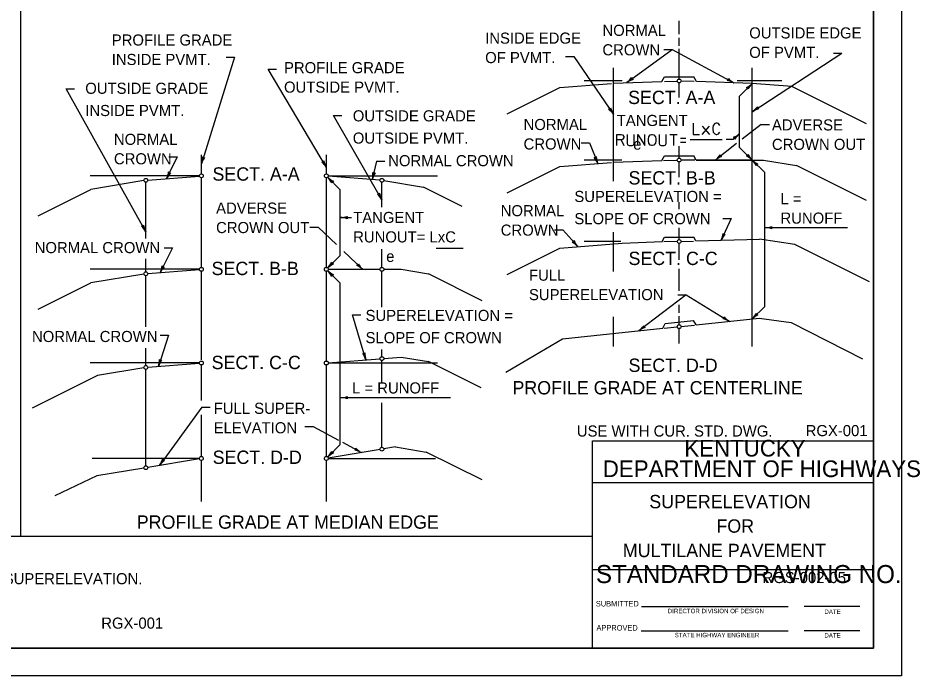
# Model space of a CAD drawing. Extents: x 1000 to 1036.3, y 1000 to 1022.
# Drawn here: x 1020.1 to 1036.33, y 1000 to 1011.84 of the extents above; entities that cross this region are included whole.
import ezdxf

# ---------------------------------------------------------------- set-up
doc = ezdxf.new("R2010")
doc.units = 0
for name, color, linetype in [('Level 1', 7, 'Continuous'), ('Level 10', 7, 'Continuous'), ('Level 11', 7, 'Continuous')]:
    doc.layers.add(name, color=color, linetype=linetype)

msp = doc.modelspace()

# ---------------------------------------------------------------- linework, layer by layer
at = {"layer": 'Level 1'}
for p, q in [((1020.142, 1021.5), (1020.142, 1002.509)), ((1031.999, 1011.556), (1031.999, 1011.793)), ((1031.999, 1011.346), (1031.999, 1011.488)), ((1031.055, 1010.682), (1031.874, 1011.28)), ((1031.724, 1011.28), (1031.874, 1011.28)), ((1031.874, 1011.28), (1032.985, 1010.677)), ((1031.999, 1010.746), (1031.999, 1011.288)), ((1023.991, 1011.138), (1023.397, 1009.219)), ((1023.841, 1011.138), (1023.991, 1011.138)), ((1029.952, 1011.149), (1030.102, 1011.149)), ((1030.102, 1011.149), (1030.816, 1010.11)), ((1033.313, 1010.157), (1034.928, 1011.211)), ((1034.778, 1011.211), (1034.928, 1011.211)), ((1025.647, 1009.154), (1024.599, 1010.926)), ((1024.599, 1010.926), (1024.749, 1010.926)), ((1030.816, 1008.906), (1030.816, 1010.947)), ((1033.312, 1009.287), (1033.312, 1010.947)), ((1031.687, 1010.7), (1031.736, 1010.787)), ((1031.736, 1010.787), (1032.262, 1010.787)), ((1032.312, 1010.7), (1032.262, 1010.787)), ((1029.851, 1010.593), (1030.781, 1010.667)), ((1030.973, 1010.711), (1030.29, 1010.711)), ((1030.816, 1010.67), (1031.687, 1010.7)), ((1031.735, 1010.702), (1031.964, 1010.71)), ((1031.999, 1010.411), (1031.999, 1010.676)), ((1032.27, 1010.702), (1032.034, 1010.71)), ((1033.312, 1010.666), (1032.312, 1010.7)), ((1033.846, 1010.711), (1033.045, 1010.711)), ((1033.087, 1010.44), (1033.312, 1010.666)), ((1034.03, 1010.609), (1033.312, 1010.666)), ((1035.372, 1009.938), (1034.03, 1010.609)), ((1022.397, 1007.996), (1020.965, 1010.57)), ((1020.965, 1010.57), (1021.115, 1010.57)), ((1028.902, 1010.119), (1029.851, 1010.593)), ((1033.087, 1009.513), (1033.087, 1010.44)), ((1025.774, 1010.091), (1025.924, 1010.091)), ((1026.647, 1008.573), (1025.774, 1010.091)), ((1033.472, 1009.929), (1033.13, 1009.662)), ((1033.472, 1009.929), (1033.622, 1009.929)), ((1032.198, 1009.658), (1032.773, 1009.658)), ((1032.845, 1009.664), (1032.97, 1009.664)), ((1032.97, 1009.664), (1033.087, 1009.76)), ((1030.237, 1009.598), (1030.387, 1009.598)), ((1030.387, 1009.598), (1030.533, 1009.224)), ((1031.999, 1009.322), (1031.999, 1009.535)), ((1033.032, 1009.585), (1032.65, 1009.287)), ((1033.312, 1009.287), (1033.087, 1009.513)), ((1022.961, 1009.347), (1022.772, 1008.953)), ((1022.811, 1009.347), (1022.961, 1009.347)), ((1023.397, 1009.038), (1023.397, 1009.381)), ((1025.647, 1009.038), (1025.647, 1009.381)), ((1031.687, 1009.277), (1031.736, 1009.363)), ((1031.736, 1009.363), (1032.262, 1009.363)), ((1032.305, 1009.287), (1032.262, 1009.363)), ((1026.552, 1009.266), (1026.474, 1008.937)), ((1026.552, 1009.266), (1026.702, 1009.266)), ((1028.902, 1008.695), (1029.851, 1009.17)), ((1029.851, 1009.17), (1030.781, 1009.244)), ((1030.969, 1009.287), (1030.29, 1009.287)), ((1030.816, 1009.247), (1031.687, 1009.277)), ((1031.716, 1009.278), (1031.964, 1009.286)), ((1031.999, 1008.982), (1031.999, 1009.253)), ((1032.283, 1009.287), (1032.034, 1009.287)), ((1032.305, 1009.287), (1033.515, 1009.287)), ((1033.312, 1009.287), (1032.312, 1009.287)), ((1033.312, 1005.928), (1033.312, 1009.287)), ((1033.538, 1009.062), (1033.312, 1009.287)), ((1033.515, 1009.287), (1034.109, 1009.188)), ((1035.372, 1008.557), (1034.109, 1009.188)), ((1023.362, 1009.003), (1021.397, 1009.003)), ((1022.432, 1008.926), (1023.362, 1009)), ((1025.897, 1008.753), (1025.672, 1008.978)), ((1025.682, 1009.003), (1027.647, 1009.003)), ((1026.612, 1008.926), (1025.682, 1009)), ((1033.538, 1006.651), (1033.538, 1009.062)), ((1022.363, 1008.917), (1021.409, 1008.759)), ((1022.397, 1007.875), (1022.397, 1008.888)), ((1023.397, 1007.355), (1023.397, 1008.968)), ((1025.647, 1007.355), (1025.647, 1008.968)), ((1026.647, 1008.441), (1026.647, 1008.888)), ((1026.681, 1008.917), (1027.397, 1008.798)), ((1020.46, 1008.284), (1021.409, 1008.759)), ((1025.897, 1007.57), (1025.897, 1008.753)), ((1028.094, 1008.45), (1027.397, 1008.798)), ((1031.999, 1008.402), (1031.999, 1008.527)), ((1025.897, 1008.252), (1026.1, 1008.252)), ((1032.937, 1008.237), (1032.754, 1007.843)), ((1032.787, 1008.237), (1032.937, 1008.237)), ((1025.35, 1008.081), (1025.5, 1008.081)), ((1025.5, 1008.081), (1025.832, 1007.765)), ((1029.757, 1008.028), (1029.907, 1008.028)), ((1029.907, 1008.028), (1030.173, 1007.729)), ((1031.999, 1007.856), (1031.999, 1008.066)), ((1033.538, 1008.07), (1035.032, 1008.07)), ((1030.816, 1007.283), (1030.816, 1007.987)), ((1031.691, 1007.818), (1031.736, 1007.897)), ((1031.736, 1007.897), (1032.262, 1007.897)), ((1032.3, 1007.83), (1032.262, 1007.897)), ((1032.3, 1007.83), (1033.444, 1007.862)), ((1034.084, 1007.764), (1033.444, 1007.862)), ((1022.877, 1007.708), (1022.654, 1007.261)), ((1022.727, 1007.708), (1022.877, 1007.708)), ((1026.647, 1007.355), (1026.647, 1007.685)), ((1027.622, 1007.703), (1028.108, 1007.703)), ((1028.902, 1007.229), (1029.851, 1007.703)), ((1029.851, 1007.703), (1030.974, 1007.793)), ((1030.948, 1007.821), (1030.29, 1007.821)), ((1030.974, 1007.793), (1031.691, 1007.818)), ((1031.72, 1007.819), (1031.962, 1007.827)), ((1031.999, 1007.49), (1031.999, 1007.786)), ((1032.034, 1007.822), (1032.255, 1007.828)), ((1035.426, 1007.093), (1034.084, 1007.764)), ((1022.397, 1007.275), (1022.397, 1007.511)), ((1025.672, 1007.344), (1025.897, 1007.57)), ((1025.964, 1007.64), (1026.299, 1007.32)), ((1023.362, 1007.32), (1021.397, 1007.32)), ((1022.363, 1007.234), (1021.409, 1007.076)), ((1022.397, 1006.287), (1022.397, 1007.205)), ((1022.432, 1007.243), (1023.362, 1007.317)), ((1023.397, 1005.689), (1023.397, 1007.285)), ((1025.647, 1005.669), (1025.647, 1007.285)), ((1025.897, 1007.07), (1025.672, 1007.295)), ((1025.682, 1007.32), (1026.612, 1007.32)), ((1026.647, 1006.636), (1026.647, 1007.285)), ((1026.682, 1007.32), (1026.994, 1007.32)), ((1026.994, 1007.32), (1027.487, 1007.238)), ((1028.453, 1006.755), (1027.487, 1007.238)), ((1031.999, 1006.934), (1031.999, 1007.328)), ((1020.46, 1006.601), (1021.409, 1007.076)), ((1025.897, 1004.166), (1025.897, 1007.07)), ((1032.124, 1006.859), (1031.272, 1006.212)), ((1031.974, 1006.859), (1032.124, 1006.859)), ((1032.124, 1006.859), (1032.904, 1006.383)), ((1031.999, 1006.535), (1031.999, 1006.679)), ((1033.312, 1006.426), (1033.538, 1006.651)), ((1026.358, 1005.691), (1026.117, 1006.5)), ((1026.117, 1006.5), (1026.267, 1006.5)), ((1030.816, 1005.928), (1030.816, 1006.467)), ((1031.747, 1006.344), (1032.255, 1006.397)), ((1031.999, 1006.323), (1031.999, 1006.479)), ((1032.306, 1006.32), (1032.255, 1006.397)), ((1032.306, 1006.32), (1033.437, 1006.439)), ((1033.437, 1006.439), (1034.014, 1006.363)), ((1029.9, 1006.069), (1031.705, 1006.258)), ((1031.705, 1006.258), (1031.747, 1006.344)), ((1031.727, 1006.26), (1031.964, 1006.285)), ((1031.999, 1005.987), (1031.999, 1006.254)), ((1032.034, 1006.292), (1032.274, 1006.317)), ((1034.014, 1006.363), (1035.301, 1005.707)), ((1022.806, 1006.132), (1022.623, 1005.572)), ((1022.656, 1006.132), (1022.806, 1006.132)), ((1028.881, 1005.467), (1029.9, 1006.069)), ((1022.397, 1005.589), (1022.397, 1005.899)), ((1026.647, 1005.748), (1026.647, 1005.878)), ((1026.682, 1005.716), (1026.994, 1005.741)), ((1026.994, 1005.741), (1027.487, 1005.659)), ((1023.362, 1005.634), (1021.397, 1005.634)), ((1022.432, 1005.557), (1023.362, 1005.631)), ((1023.397, 1004.957), (1023.397, 1005.599)), ((1025.647, 1003.951), (1025.647, 1005.599)), ((1025.682, 1005.637), (1026.612, 1005.711)), ((1025.682, 1005.634), (1027.647, 1005.634)), ((1026.647, 1005.271), (1026.647, 1005.679)), ((1028.437, 1005.184), (1027.487, 1005.659)), ((1021.526, 1005.409), (1020.352, 1004.823)), ((1022.363, 1005.549), (1021.526, 1005.409)), ((1022.397, 1003.784), (1022.397, 1005.52)), ((1025.897, 1005.01), (1027.883, 1005.01)), ((1026.647, 1004.117), (1026.647, 1004.915)), ((1023.406, 1004.839), (1022.642, 1003.79)), ((1023.406, 1004.839), (1023.556, 1004.839)), ((1023.397, 1003.951), (1023.397, 1004.702)), ((1025.26, 1004.491), (1025.41, 1004.491)), ((1025.41, 1004.491), (1025.868, 1004.243)), ((1025.672, 1003.94), (1025.897, 1004.166)), ((1025.937, 1004.206), (1026.279, 1004.021)), ((1026.894, 1004.123), (1026.681, 1004.088)), ((1026.894, 1004.123), (1027.447, 1004.031)), ((1026.613, 1004.077), (1025.681, 1003.922)), ((1028.453, 1003.528), (1027.447, 1004.031)), ((1023.362, 1003.916), (1021.431, 1003.916)), ((1023.362, 1003.91), (1022.431, 1003.755)), ((1023.397, 1003.142), (1023.397, 1003.881)), ((1025.647, 1003.142), (1025.647, 1003.881)), ((1025.682, 1003.916), (1027.613, 1003.916)), ((1022.363, 1003.743), (1021.513, 1003.602)), ((1021.513, 1003.602), (1020.759, 1003.245)), ((1030.437, 1002.509), (1007, 1002.509))]:
    msp.add_line(p, q, dxfattribs=at)
for points in [[(1032.251, 1009.95), (1032.251, 1009.75), (1032.364, 1009.75)], [(1032.731, 1009.911), (1032.706, 1009.944), (1032.681, 1009.95), (1032.664, 1009.95), (1032.64, 1009.944), (1032.613, 1009.911), (1032.607, 1009.867), (1032.607, 1009.843), (1032.607, 1009.827), (1032.608, 1009.813), (1032.613, 1009.788), (1032.64, 1009.757), (1032.664, 1009.75), (1032.678, 1009.75), (1032.705, 1009.757), (1032.731, 1009.788)], [(1032.41, 1009.895), (1032.542, 1009.75)], [(1032.41, 1009.75), (1032.542, 1009.895)], [(1030.875, 1009.55), (1030.875, 1009.75), (1030.956, 1009.75), (1030.979, 1009.742), (1031, 1009.711), (1031, 1009.692), (1030.981, 1009.66), (1030.956, 1009.653), (1030.875, 1009.653)], [(1030.954, 1009.653), (1031, 1009.55)], [(1031.064, 1009.75), (1031.064, 1009.591), (1031.071, 1009.563), (1031.099, 1009.55), (1031.153, 1009.55), (1031.181, 1009.563), (1031.19, 1009.591), (1031.19, 1009.75)], [(1031.256, 1009.55), (1031.256, 1009.75), (1031.381, 1009.55), (1031.381, 1009.75)], [(1031.502, 1009.75), (1031.518, 1009.75), (1031.545, 1009.739), (1031.57, 1009.706), (1031.576, 1009.667), (1031.576, 1009.631), (1031.57, 1009.591), (1031.543, 1009.558), (1031.518, 1009.55), (1031.502, 1009.55), (1031.479, 1009.558), (1031.452, 1009.591), (1031.445, 1009.631), (1031.445, 1009.667), (1031.452, 1009.708), (1031.479, 1009.741), (1031.502, 1009.75)], [(1031.641, 1009.75), (1031.641, 1009.591), (1031.647, 1009.563), (1031.675, 1009.55), (1031.729, 1009.55), (1031.757, 1009.563), (1031.767, 1009.591), (1031.767, 1009.75)], [(1031.833, 1009.75), (1031.964, 1009.75)], [(1031.899, 1009.75), (1031.899, 1009.55)], [(1032.023, 1009.684), (1032.121, 1009.684)], [(1032.023, 1009.612), (1032.121, 1009.612)]]:
    msp.add_lwpolyline(points, dxfattribs=at)
for centre in [(1031.999, 1010.711), (1031.999, 1009.287), (1023.397, 1009.003), (1025.647, 1009.003), (1022.397, 1008.923), (1026.647, 1008.923), (1031.999, 1007.821), (1023.397, 1007.32), (1025.647, 1007.32), (1026.647, 1007.32), (1022.397, 1007.24), (1031.999, 1006.288), (1026.647, 1005.713), (1022.397, 1005.554), (1023.397, 1005.634), (1025.647, 1005.634), (1026.647, 1004.082), (1023.396, 1003.916), (1025.647, 1003.916), (1022.397, 1003.749)]:
    msp.add_circle(centre, 0.0347, dxfattribs=at)
for centre, radius, start, end in [((1030.824, 1010.998), 0.391, 306.142, 324.8107), ((1031.175, 1010.769), 0.0313, 174.9166, 257.0332), ((1031.286, 1010.366), 0.391, 107.4891, 126.1358), ((1030.824, 1010.998), 0.391, 306.1297, 306.142), ((1032.854, 1010.748), 0.0313, 290.2835, 12.4002), ((1032.798, 1010.333), 0.391, 61.5089, 80.1777), ((1033.171, 1011.021), 0.391, 222.8561, 241.5028), ((1032.798, 1010.333), 0.391, 61.4967, 61.5089), ((1033.036, 1010.942), 0.391, 296.3472, 314.9939), ((1033.589, 1010.389), 0.391, 135, 153.6688), ((1033.589, 1010.389), 0.391, 134.9878, 135), ((1033.207, 1010.561), 0.0313, 3.7746, 85.8913), ((1030.732, 1010.233), 0.0313, 263.2958, 345.4125), ((1030.494, 1009.889), 0.391, 34.5212, 53.19), ((1031.138, 1010.332), 0.391, 195.8684, 214.5151), ((1030.494, 1009.889), 0.391, 34.509, 34.5212), ((1033.099, 1010.485), 0.391, 303.1182, 321.787), ((1033.526, 1009.83), 0.391, 104.4654, 123.1121), ((1033.099, 1010.485), 0.391, 303.106, 303.1182), ((1033.437, 1010.238), 0.0313, 171.8928, 254.0095), ((1032.839, 1010.062), 0.391, 290.6677, 309.3144), ((1032.972, 1009.666), 0.0313, 358.0951, 80.2118), ((1033.335, 1009.457), 0.391, 129.3205, 147.9893), ((1033.335, 1009.457), 0.391, 129.3083, 129.3205), ((1023.023, 1009.335), 0.391, 342.801, 1.4698), ((1023.77, 1009.103), 0.391, 144.1482, 162.7949), ((1023.441, 1009.361), 0.0313, 211.5756, 293.6923), ((1030.479, 1009.363), 0.0313, 250.152, 332.2687), ((1030.169, 1009.082), 0.391, 21.3774, 40.0461), ((1030.897, 1009.367), 0.391, 182.7245, 201.3713), ((1032.41, 1009.595), 0.391, 307.9787, 326.6474), ((1032.891, 1008.979), 0.391, 109.3258, 127.9725), ((1032.768, 1009.379), 0.0313, 176.7532, 258.8699), ((1033.207, 1009.392), 0.0313, 273.7746, 355.8913), ((1033.036, 1009.011), 0.391, 45, 63.6688), ((1033.589, 1009.564), 0.391, 206.3472, 224.9939), ((1023.023, 1009.335), 0.391, 342.7888, 342.801), ((1025.571, 1009.282), 0.0313, 259.3871, 341.5038), ((1025.31, 1008.955), 0.391, 30.6125, 49.2813), ((1025.983, 1009.353), 0.391, 191.9597, 210.6064), ((1025.31, 1008.955), 0.391, 30.6003, 30.6125), ((1030.169, 1009.082), 0.391, 21.3651, 21.3774), ((1032.41, 1009.595), 0.391, 307.9664, 307.9787), ((1033.036, 1009.011), 0.391, 44.9878, 45), ((1033.589, 1009.564), 0.391, 225, 243.6688), ((1033.036, 1009.011), 0.391, 26.3472, 44.9939), ((1033.589, 1009.564), 0.391, 224.9878, 225), ((1033.418, 1009.182), 0.0313, 93.7746, 175.8913), ((1022.42, 1009.122), 0.391, 334.344, 353.0128), ((1023.124, 1008.784), 0.391, 135.6912, 154.3379), ((1022.836, 1009.087), 0.0313, 203.1186, 285.2353), ((1025.948, 1009.255), 0.391, 225, 243.6688), ((1025.948, 1009.255), 0.391, 224.9878, 225), ((1025.395, 1008.702), 0.391, 26.3472, 44.9939), ((1026.095, 1009.032), 0.391, 346.0858, 4.7545), ((1026.854, 1008.844), 0.391, 147.4329, 166.0797), ((1026.51, 1009.082), 0.0313, 214.8604, 296.9771), ((1022.42, 1009.122), 0.391, 334.3318, 334.344), ((1025.777, 1008.873), 0.0313, 93.7746, 175.8913), ((1026.095, 1009.032), 0.391, 346.0735, 346.0858), ((1026.573, 1008.702), 0.0313, 258.6764, 340.7931), ((1026.308, 1008.378), 0.391, 29.9018, 48.5706), ((1026.986, 1008.768), 0.391, 191.249, 209.8957), ((1026.308, 1008.378), 0.391, 29.8896, 29.9018), ((1025.897, 1008.643), 0.391, 270, 288.6688), ((1025.897, 1007.861), 0.391, 71.3472, 89.9939), ((1025.897, 1008.643), 0.391, 269.9878, 270), ((1026.046, 1008.252), 0.0313, 138.7746, 220.8913), ((1022.326, 1008.127), 0.0313, 257.2965, 339.4132), ((1022.053, 1007.81), 0.391, 28.5219, 47.1907), ((1022.74, 1008.183), 0.391, 189.8691, 208.5158), ((1033.538, 1008.46), 0.391, 270, 288.6688), ((1033.538, 1008.46), 0.391, 269.9878, 270), ((1033.538, 1007.679), 0.391, 71.3472, 89.9939), ((1033.686, 1008.069), 0.0313, 138.7746, 220.8913), ((1022.053, 1007.81), 0.391, 28.5097, 28.5219), ((1030.074, 1007.84), 0.0313, 270.4418, 352.5585), ((1030.465, 1007.989), 0.391, 203.0144, 221.6611), ((1032.4, 1008.007), 0.391, 335.1429, 353.8116), ((1033.109, 1007.678), 0.391, 136.49, 155.1367), ((1032.4, 1008.007), 0.391, 335.1306, 335.1429), ((1032.817, 1007.977), 0.0313, 203.9175, 286.0342), ((1029.881, 1007.469), 0.391, 41.6672, 60.336), ((1029.881, 1007.469), 0.391, 41.655, 41.6672), ((1022.304, 1007.435), 0.391, 333.4648, 352.1336), ((1023.004, 1007.086), 0.391, 134.812, 153.4587), ((1022.721, 1007.394), 0.0313, 202.2394, 284.3561), ((1025.395, 1007.621), 0.391, 315, 333.6688), ((1025.948, 1007.068), 0.391, 116.3472, 134.9939), ((1025.777, 1007.449), 0.0313, 183.7746, 265.8913), ((1026.192, 1007.422), 0.0313, 275.1583, 357.275), ((1026.03, 1007.037), 0.391, 46.3837, 65.0525), ((1026.569, 1007.603), 0.391, 207.7308, 226.3776), ((1022.304, 1007.435), 0.391, 333.4526, 333.4648), ((1025.395, 1007.621), 0.391, 314.9878, 315), ((1025.948, 1007.572), 0.391, 225, 243.6688), ((1025.948, 1007.572), 0.391, 224.9878, 225), ((1025.395, 1007.019), 0.391, 26.3472, 44.9939), ((1025.777, 1007.19), 0.0313, 93.7746, 175.8913), ((1026.03, 1007.037), 0.391, 46.3715, 46.3837), ((1032.777, 1006.461), 0.0313, 287.3772, 9.4939), ((1032.7, 1006.049), 0.391, 58.6026, 77.2714), ((1033.108, 1006.717), 0.391, 219.9498, 238.5965), ((1032.7, 1006.049), 0.391, 58.5904, 58.6026), ((1033.036, 1006.702), 0.391, 315, 333.6688), ((1033.589, 1006.149), 0.391, 116.3472, 134.9939), ((1033.036, 1006.702), 0.391, 314.9878, 315), ((1033.418, 1006.531), 0.0313, 183.7746, 265.8913), ((1031.036, 1006.524), 0.391, 307.2235, 325.8922), ((1031.509, 1005.901), 0.391, 108.5706, 127.2174), ((1031.036, 1006.524), 0.391, 307.2112, 307.2235), ((1031.39, 1006.302), 0.0313, 175.9981, 258.1148), ((1026.316, 1005.833), 0.0313, 245.3601, 327.4768), ((1025.984, 1005.579), 0.391, 16.5855, 35.2543), ((1026.733, 1005.802), 0.391, 177.9327, 196.5794), ((1022.252, 1005.694), 0.391, 341.9269, 0.5957), ((1022.995, 1005.451), 0.391, 143.2741, 161.9208), ((1022.252, 1005.694), 0.391, 341.9147, 341.9269), ((1022.669, 1005.714), 0.0313, 210.7015, 292.8182), ((1025.984, 1005.579), 0.391, 16.5733, 16.5855), ((1025.897, 1005.4), 0.391, 270, 288.6688), ((1025.897, 1005.4), 0.391, 269.9878, 270), ((1025.897, 1004.619), 0.391, 71.3472, 89.9939), ((1026.046, 1005.009), 0.0313, 138.7746, 220.8913), ((1025.395, 1004.217), 0.391, 314.9878, 315), ((1025.395, 1004.217), 0.391, 315, 333.6688), ((1025.948, 1003.664), 0.391, 116.3472, 134.9939), ((1025.777, 1004.045), 0.0313, 183.7746, 265.8913), ((1026.148, 1004.092), 0.0313, 290.3743, 12.491), ((1026.093, 1003.677), 0.391, 61.5997, 80.2685), ((1026.465, 1004.365), 0.391, 222.9469, 241.5936), ((1026.093, 1003.677), 0.391, 61.5875, 61.5997), ((1022.326, 1004.02), 0.391, 323.9372, 342.606), ((1022.958, 1003.56), 0.391, 125.2844, 143.9311), ((1022.326, 1004.02), 0.391, 323.925, 323.9372), ((1022.73, 1003.91), 0.0313, 192.7118, 274.8285)]:
    msp.add_arc(centre, radius, start, end, dxfattribs=at)
at = {"layer": 'Level 10'}
for p, q in [((1036, 1022), (1036, 1000)), ((1035.5, 1021.5), (1035.5, 1000.5)), ((1030.437, 1000.5), (1030.437, 1004.23)), ((1030.437, 1004.23), (1035.5, 1004.23)), ((1030.437, 1003.48), (1035.5, 1003.48)), ((1030.437, 1001.918), (1035.5, 1001.918)), ((1030.437, 1001.918), (1035.5, 1001.918)), ((1031.322, 1001.25), (1033.963, 1001.25)), ((1035.25, 1001.25), (1034.25, 1001.25)), ((1031.317, 1000.813), (1033.963, 1000.813)), ((1035.25, 1000.813), (1034.25, 1000.813)), ((1035.5, 1000.5), (1007, 1000.5)), ((1036, 1000), (1000, 1000))]:
    msp.add_line(p, q, dxfattribs=at)
at = {"layer": 'Level 11'}
msp.add_lwpolyline([(1007, 1000.5), (1035.5, 1000.5), (1035.5, 1021.5), (1007, 1021.5)], close=True, dxfattribs=at)

# ---------------------------------------------------------------- texts
at = {"layer": 'Level 1'}
for s, height, p in [('INSIDE EDGE', 0.2, (1028.506, 1011.382)), ('NORMAL', 0.2, (1030.617, 1011.522)), ('OUTSIDE EDGE', 0.2, (1033.26, 1011.476)), ('PROFILE GRADE', 0.2, (1021.784, 1011.348)), ('CROWN', 0.2, (1030.617, 1011.172)), ('OF PVMT.', 0.2, (1033.26, 1011.126)), ('INSIDE PVMT.', 0.2, (1021.784, 1010.998)), ('OF PVMT.', 0.2, (1028.506, 1011.032)), ('PROFILE GRADE', 0.2, (1024.885, 1010.85)), ('OUTSIDE GRADE', 0.2, (1021.307, 1010.479)), ('OUTSIDE PVMT.', 0.2, (1024.885, 1010.5)), ('SECT. A-A', 0.24, (1031.08, 1010.295)), ('INSIDE PVMT.', 0.2, (1021.307, 1010.079)), ('OUTSIDE GRADE', 0.2, (1026.123, 1009.983)), ('NORMAL', 0.2, (1029.198, 1009.827)), ('TANGENT', 0.2, (1030.875, 1009.9)), ('ADVERSE', 0.2, (1033.669, 1009.82)), ('OUTSIDE PVMT.', 0.2, (1026.123, 1009.583)), ('NORMAL', 0.2, (1021.823, 1009.56)), ('CROWN', 0.2, (1029.198, 1009.477)), ('          e', 0.2, (1030.428, 1009.474)), ('CROWN OUT', 0.2, (1033.669, 1009.47)), ('CROWN', 0.2, (1021.823, 1009.21)), ('NORMAL CROWN', 0.2, (1026.761, 1009.176)), ('SECT. A-A', 0.24, (1023.597, 1008.916)), ('SECT. B-B', 0.24, (1031.087, 1008.847)), ('SUPERELEVATION =', 0.2, (1030.112, 1008.532)), ('L =', 0.2, (1033.823, 1008.492)), ('ADVERSE', 0.2, (1023.662, 1008.322)), ('TANGENT', 0.2, (1026.13, 1008.154)), ('NORMAL', 0.2, (1028.786, 1008.276)), ('SLOPE OF CROWN', 0.2, (1030.112, 1008.132)), ('RUNOFF', 0.2, (1033.823, 1008.142)), ('CROWN OUT', 0.2, (1023.662, 1007.972)), ('RUNOUT= LxC', 0.2, (1026.13, 1007.804)), ('CROWN', 0.2, (1028.786, 1007.926)), ('NORMAL CROWN', 0.2, (1020.396, 1007.611)), ('        e', 0.2, (1026.13, 1007.454)), ('SECT. C-C', 0.24, (1031.087, 1007.397)), ('SECT. B-B', 0.24, (1023.582, 1007.216)), ('FULL', 0.2, (1029.295, 1007.115)), ('SUPERELEVATION', 0.2, (1029.295, 1006.765)), ('SUPERELEVATION =', 0.2, (1026.353, 1006.39)), ('NORMAL CROWN', 0.2, (1020.348, 1006.011)), ('SLOPE OF CROWN', 0.2, (1026.353, 1005.99)), ('SECT. C-C', 0.24, (1023.582, 1005.523)), ('SECT. D-D', 0.24, (1031.087, 1005.473)), ('L = RUNOFF', 0.2, (1026.11, 1005.085)), ('PROFILE GRADE AT CENTERLINE', 0.24, (1028.997, 1005.068)), ('FULL SUPER-', 0.2, (1023.619, 1004.718)), ('ELEVATION', 0.2, (1023.619, 1004.368)), ('SECT. D-D', 0.24, (1023.601, 1003.817)), ('PROFILE GRADE AT MEDIAN EDGE', 0.24, (1022.234, 1002.65)), ('SPECIAL CARE MUST BE EXERCISED IN THE DRAINING OF DITCH SUMPS INDUCED BY THE SUPERELEVATION.', 0.2, (1007.907, 1001.651)), ('RGX-001', 0.2, (1021.595, 1000.851))]:
    msp.add_text(s, height=height, dxfattribs=at).set_placement(p)
at = {"layer": 'Level 10'}
for s, height, p in [('USE WITH CUR. STD. DWG. ', 0.2, (1030.157, 1004.309)), ('RGX-001', 0.2, (1034.276, 1004.317)), ('KENTUCKY', 0.3, (1032.091, 1003.95)), ('DEPARTMENT OF HIGHWAYS', 0.3, (1030.624, 1003.58)), ('SUPERELEVATION', 0.24, (1031.461, 1003.019)), ('FOR', 0.24, (1032.669, 1002.579)), ('MULTILANE PAVEMENT', 0.24, (1030.985, 1002.139)), ('STANDARD DRAWING NO.', 0.32492, (1030.5, 1001.672)), ('RGS-002-05', 0.2, (1033.5, 1001.672)), ('SUBMITTED', 0.1, (1030.499, 1001.251)), ('DIRECTOR DIVISION OF DESIGN', 0.08, (1031.794, 1001.13)), ('DATE', 0.08, (1034.613, 1001.116)), ('APPROVED', 0.1, (1030.51, 1000.817)), ('STATE HIGHWAY ENGINEER', 0.08, (1031.918, 1000.696)), ('DATE', 0.08, (1034.613, 1000.691))]:
    msp.add_text(s, height=height, dxfattribs=at).set_placement(p)

doc.saveas('drawing.dxf')
